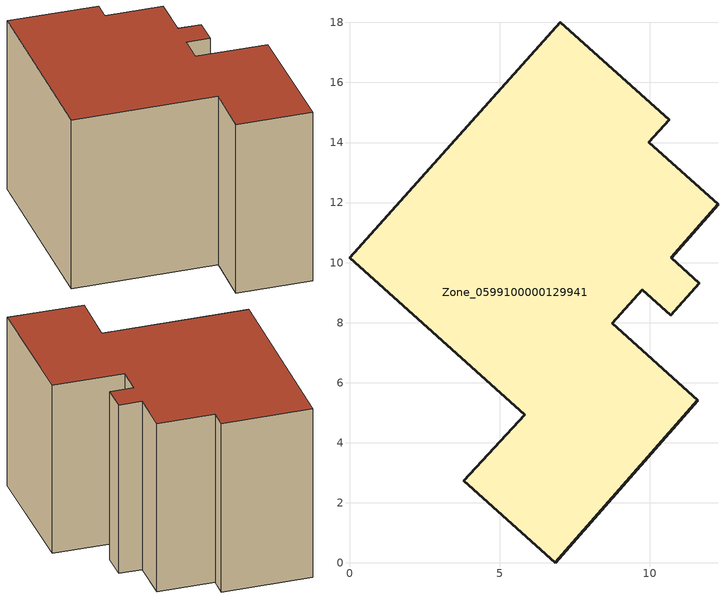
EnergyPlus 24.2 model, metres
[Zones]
Zone_0599100000129941
 floor ground (C_G): 8.75,7.98 11.59,5.42 6.86,0 3.81,2.74 5.83,4.93 0,10.16 7.02,18.01 10.64,14.76 9.97,14.01 12.27,11.94 10.71,10.16 11.64,9.32 10.69,8.24 9.74,9.09 z0
 wall outside (C_F): 10.71,10.16 12.27,11.94 9.97,14.01 10.64,14.76 7.02,18.01 0,10.16 5.83,4.93 3.81,2.74 6.86,0 11.59,5.42 8.75,7.98 9.74,9.09 10.69,8.24 11.64,9.32 10.71,10.16 z0:9.85
 roof outside (C_R): 11.59,5.42 8.75,7.98 9.74,9.09 10.69,8.24 11.64,9.32 10.71,10.16 12.27,11.94 9.97,14.01 10.64,14.76 7.02,18.01 0,10.16 5.83,4.93 3.81,2.74 6.86,0 z9.85
[BUILDING]
Pand.0599100000129941: North Axis=0; Terrain=City; Loads Convergence Tolerance Value=0.04; Temperature Convergence Tolerance Value=0.4; Solar Distribution=FullExterior; Maximum Number of Warmup Days=25; Minimum Number of Warmup Days=1
[Site:Location]
Rotterdam.The.Hague.AP_ZH_NLD Design_Conditions: Latitude=51.96; Longitude=4.45; Time Zone=1; Elevation=-4.5
[SITE:GROUNDTEMPERATURE:BUILDINGSURFACE]
18, 18, 18, 18, 18, 18, 18, 18, 18, 18, 18, 18
[MATERIAL] Thermal Absorptance=0.9; Solar Absorptance=0.7; Visible Absorptance=0.7
Name | Roughness | Thickness | Conductivity | Density | Specific Heat
G.TC.1946 | MediumSmooth | 0.15 | 1 | 540 | 1210
F.TC.1946 | Rough | 0.3 | 0.857143 | 1920 | 840
R.TC.1946 | MediumRough | 0.2 | 0.909091 | 1500 | 1000
[CONSTRUCTION]
C_G: G.TC.1946
C_F: F.TC.1946
C_R: R.TC.1946
[ZONE]
Zone_0599100000129941: Type=1; Multiplier=1; Ceiling Height=Autocalculate; Volume=Autocalculate; Floor Area=autocalculate; Part of Total Floor Area=Yes
[ZONEINFILTRATION:DESIGNFLOWRATE]
Infil_Zone_0599100000129941: Zone or ZoneList or Space or SpaceList=Zone_0599100000129941; Schedule=AlwaysOn; Design Flow Rate Calculation Method=Flow/Area; Flow Rate per Floor Area=0.003; Constant Term Coefficient=1; Temperature Term Coefficient=0; Velocity Term Coefficient=0; Velocity Squared Term Coefficient=0
[HVACTEMPLATE:ZONE:IDEALLOADSAIRSYSTEM]
Zone_0599100000129941: Maximum Heating Supply Air Temperature=50; Minimum Cooling Supply Air Temperature=13; Maximum Heating Supply Air Humidity Ratio=0.0156; Minimum Cooling Supply Air Humidity Ratio=0.0077; Heating Limit=NoLimit; Cooling Limit=NoLimit; Dehumidification Control Type=ConstantSensibleHeatRatio; Cooling Sensible Heat Ratio=0.7; Dehumidification Setpoint=60; Humidification Control Type=None; Humidification Setpoint=30; Outdoor Air Method=None; Outdoor Air Flow Rate per Person=0.00944; Outdoor Air Flow Rate per Zone Floor Area=0; Outdoor Air Flow Rate per Zone=0; Demand Controlled Ventilation Type=None; Outdoor Air Economizer Type=NoEconomizer; Heat Recovery Type=None; Sensible Heat Recovery Effectiveness=0.7; Latent Heat Recovery Effectiveness=0.65
[ZONECONTROL:THERMOSTAT]
ThermostatControl_Zone_0599100000129941: Zone or ZoneList=Zone_0599100000129941; Control Type Schedule=DualSetpointControlType; Control 1=Thermostat_Zone_0599100000129941; Temperature Difference Between Cutout And Setpoint=0
[THERMOSTATSETPOINT:DUALSETPOINT]
Thermostat_Zone_0599100000129941: Heating Setpoint Temperature Schedule=HeatingSetpoint_Zone_0599100000129941; Cooling Setpoint Temperature Schedule=CoolingSetpoint_Zone_0599100000129941
[SCHEDULE:COMPACT]
HeatingSetpoint_Zone_0599100000129941: Through: 12/31, For: AllDays, Until: 24:00, 21
CoolingSetpoint_Zone_0599100000129941: Through: 12/31, For: AllDays, Until: 24:00, 24
DualSetpointControlType: Through: 12/31, For: AllDays, Until: 24:00, 4
AlwaysOn: Through: 12/31, For: AllDays, Until: 24:00, 1
